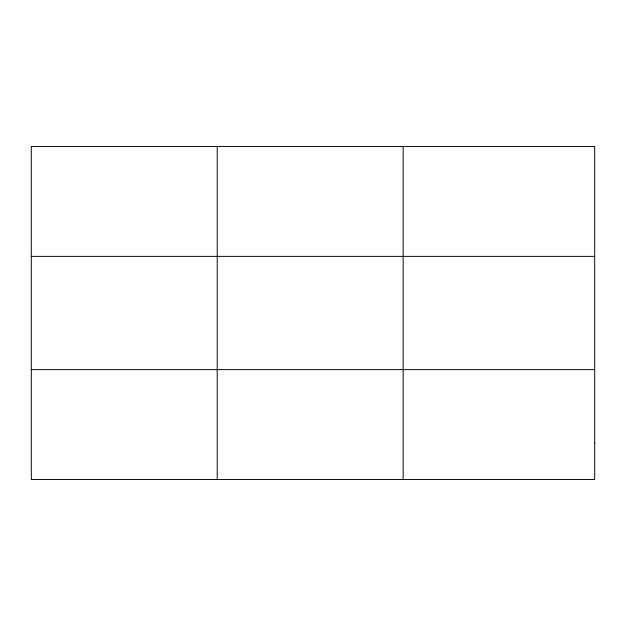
<?xml version="1.0" encoding="UTF-8"?>
<svg xmlns="http://www.w3.org/2000/svg" width="626" height="626" viewBox="0 0 626 626"><rect width="100%" height="100%" fill="white"/><g stroke="black" fill="none" stroke-linecap="round" stroke-linejoin="round"><path stroke-width="0.94" d="M217.222 479.532L217.222 146.468M403.144 479.532L403.144 146.468M31.3 256.378L594.7 256.378M31.3 369.622L594.7 369.622M594.7 442.895L594.7 479.532L31.3 479.532L31.3 146.468L594.7 146.468L594.7 442.895"/></g></svg>
